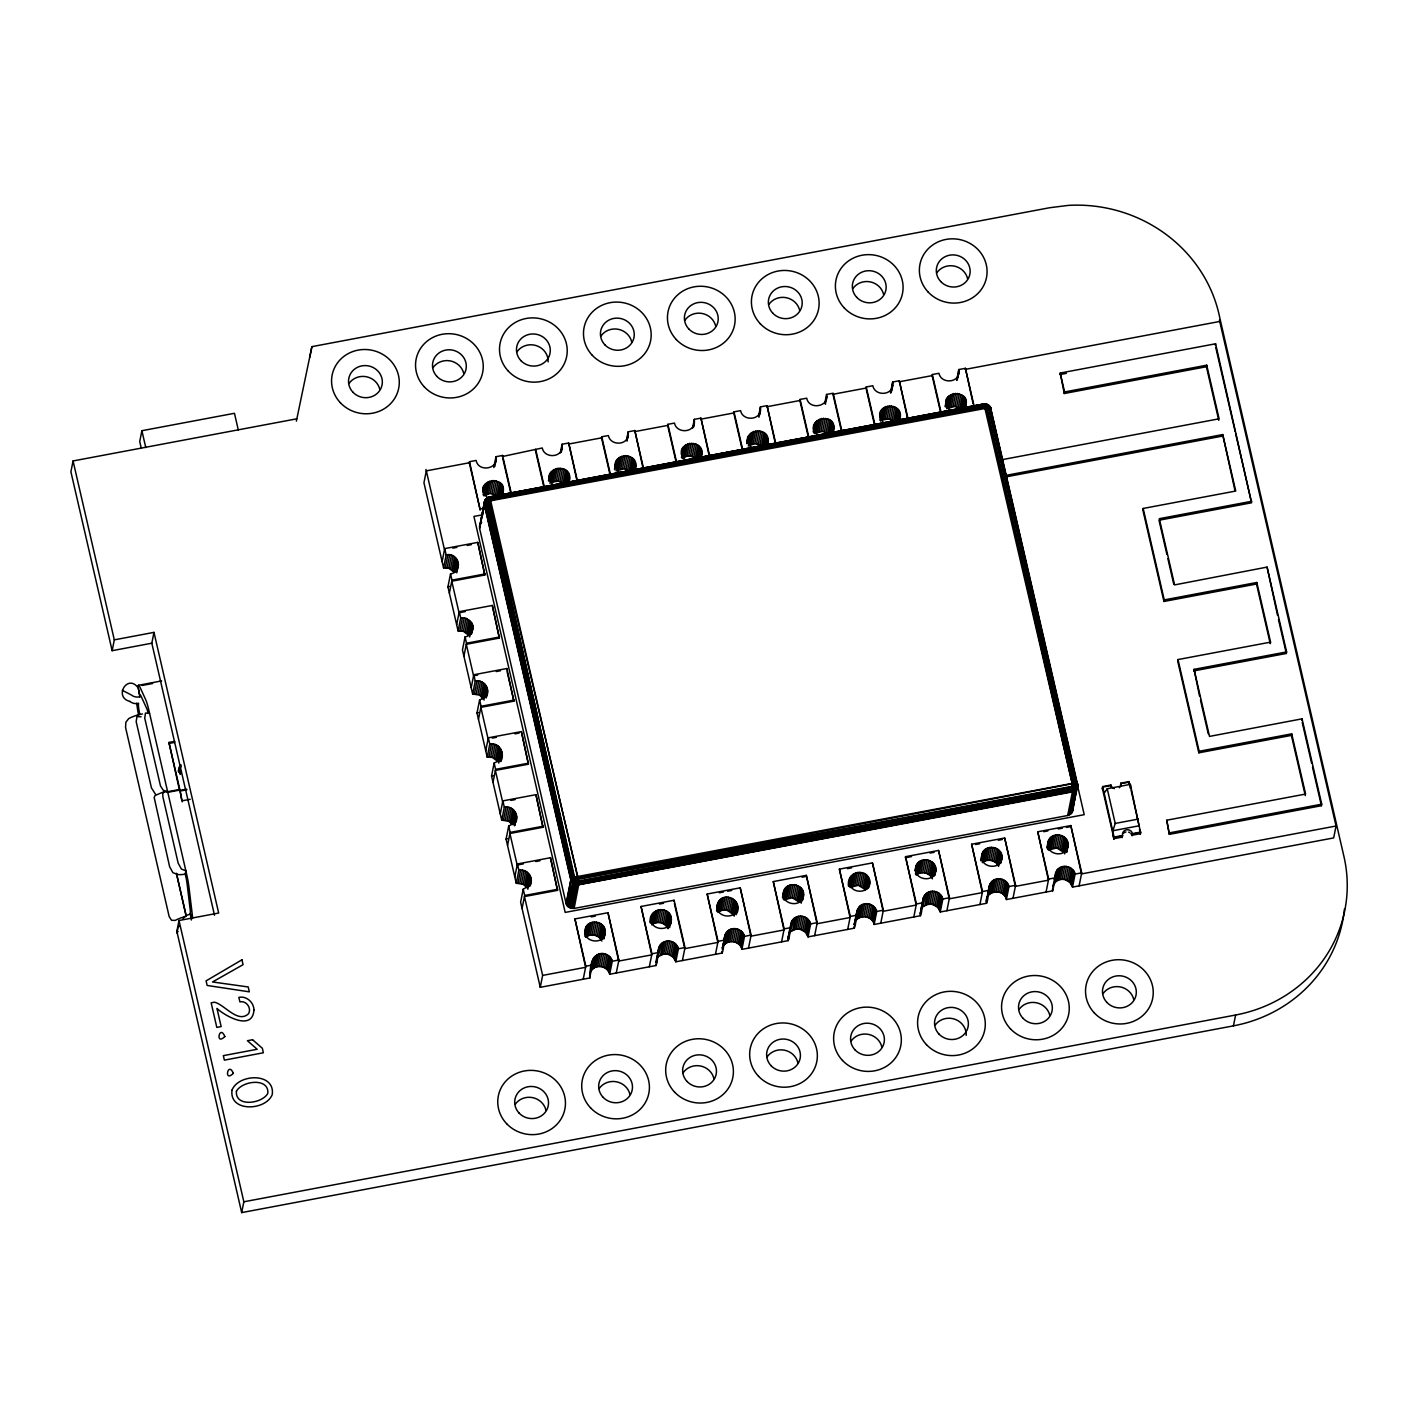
<?xml version="1.0" encoding="UTF-8"?>
<svg xmlns="http://www.w3.org/2000/svg" width="1418" height="1418" viewBox="0 0 1418 1418"><rect width="100%" height="100%" fill="white"/><g stroke="black" fill="none" stroke-linecap="round" stroke-linejoin="round"><path stroke-width="1.5" d="M990.26 413.702C993.22 409.058 988.842 403.244 983.808 403.917L489.44 496.991L485.381 499.685L484.513 504.436L570.94 879.39L573.616 880.897L486.161 503.142L489.83 497.204L578.526 881.11L573.244 883.538L568.529 907.148L574.113 908.442L1067.683 815.51L1071.583 813.223L1077.645 786.441L1077.538 783.994L1075.518 783.126L578.083 877.955L575.513 876.927L571.436 879.284L566.934 905.464L568.529 907.148M481.659 522.356L480.223 524.093L484.938 500.483C492.56 493.996 482.634 499.756 484.336 504.826L570.763 879.78L574.237 884.158L577.658 884.956L1072.398 791.9C1079.896 792.928 1077.255 773.998 1076.315 789.613L1071.583 813.223M1069.846 814.694L1074.578 791.084L1077.68 784.881L990.881 408.738C991.005 403.917 978.916 401.985 986.308 406.789L989.746 407.161L990.455 408.49L1084.221 814.676L565.179 912.412L473.913 516.436L482.599 514.805M990.101 406.789L1076.28 783.25L1075.925 788.107C1079.435 788.213 1073.993 788.213 1072.043 786.866L576.807 879.444L574.485 880.773L570.94 879.39L566.048 903.39L566.934 905.464M1067.683 815.51L1072.398 791.9L1076.315 789.613L1077.095 787.628L1075.73 783.658L1073.603 783.126L575.513 876.927L574.024 883.254L576.187 884.513L578.686 883.148L1072.416 789.968L1074.578 791.084M456.915 559.383L454.327 572.376L448.815 568.246L443.568 567.909L446.174 554.917C458.457 551.637 463.58 571.95 450.534 573.847L447.928 586.839L458.103 630.975L463.367 631.311L468.862 635.441L471.467 622.449L465.955 618.319L460.708 617.982L458.103 630.975M471.467 622.449C475.349 627.837 471.556 636.026 465.069 636.912L462.463 649.905L472.655 694.058L479.532 695.068L484.212 700.031M511.49 494.155L502.575 455.462L495.963 456.702C498.976 469.11 478.38 472.566 476.129 460.442L469.518 461.683L469.305 462.764L480.206 510.072L469.518 461.683M486.622 696.327C490.486 688.758 483.644 679.133 475.243 681.048L472.655 694.058M488.607 498.551C466.823 480.649 513.405 471.609 501.369 496.158M500.731 761.555C505.393 753.649 499.366 742.057 489.777 744.131L487.189 757.123L492.436 757.442L497.948 761.59L500.536 748.598M515.709 822.458C519.555 814.889 512.713 805.282 504.329 807.196L501.724 820.189L508.601 821.199L512.483 824.656L515.071 811.663M530.243 885.541C534.107 877.955 527.266 868.348 518.864 870.262L516.258 883.254L523.153 884.265L527.017 887.721L529.605 874.729M561.368 451.934L562.077 444.259L568.689 443.001L577.622 481.712M568.636 483.467C577.055 458.333 533.824 469.163 554.722 486.108M531.112 881.198L529.091 885.771L523.224 889.175L520.619 902.167L540.258 987.318L589.835 977.977C590.225 969.646 589.923 956.051 600.168 953.658C605.362 952.612 611.087 955.998 612.275 961.244L609.669 974.255L655.949 965.534C659.459 958.125 654.921 943.378 666.283 941.215C671.494 940.152 677.219 943.555 678.389 948.802L675.801 961.794L722.081 953.073C725.573 945.664 721.035 930.917 732.415 928.755C737.608 927.709 743.333 931.094 744.503 936.359L741.915 949.351L788.195 940.63C791.687 933.221 787.15 918.474 798.529 916.312C803.722 915.266 809.448 918.651 810.635 923.898L808.03 936.89L854.31 928.187C857.801 920.778 853.264 906.031 864.643 903.851C869.837 902.805 875.562 906.208 876.749 911.455L874.144 924.447L920.424 915.727C923.933 908.318 919.396 893.57 930.757 891.408C935.969 890.362 941.676 893.748 942.864 898.994L940.258 911.987L986.556 903.284C990.048 895.875 985.51 881.127 996.889 878.965C1002.083 877.902 1007.808 881.305 1008.978 886.551L1006.39 899.544L1052.67 890.823L1057.137 869.925C1062.082 863.597 1073.479 866.221 1075.092 874.108L1072.504 887.101L1333.664 837.914L1336.057 826.003L1219.409 320.043M627.093 441.122L628.209 431.799L634.821 430.558L643.737 469.252M605.149 933.062C607.17 920.778 586.538 917.694 585.014 930.102C582.993 942.385 603.625 945.487 605.149 933.062L603.891 939.035M634.75 471.024C643.329 447.911 602.384 454.38 619.365 472.708M651.146 917.659C649.001 930.988 672.043 932.601 671.352 918.935C670.43 904.861 648.186 908.087 650.277 921.984M693.597 427.031L694.324 419.356L700.935 418.115L709.851 456.809M700.864 458.563C709.461 435.468 668.498 441.92 685.479 460.265M766.996 446.121C775.416 420.986 732.184 431.816 753.082 448.744M759.729 414.588L760.438 406.895L767.049 405.654L775.965 444.366M737.466 906.492C738.158 920.158 715.133 918.545 717.26 905.198C720.982 888.82 745.265 900.217 736.084 914.663M788.195 940.63L789.773 928.613M842.097 431.905L833.164 393.211L826.552 394.452C829.565 406.86 808.969 410.316 806.718 398.192L800.106 399.433L799.894 400.514L808.313 437.063M803.51 895.715C805.53 883.432 784.898 880.33 783.374 892.755C781.353 905.038 801.985 908.123 803.51 895.715L802.641 900.04M819.196 436.301C798.281 420.224 840.679 408.278 832.915 432.508M848.549 886.303C845.695 866.965 875.828 868.738 868.755 887.597M891.957 389.684L892.666 382.009L899.296 380.751L908.211 419.462M899.225 421.217C907.804 398.121 866.859 404.573 883.839 422.918M920.424 915.727L920.282 912.377M958.072 377.223L958.798 369.549L965.41 368.308L974.326 407.001M935.738 870.812C937.759 858.528 917.127 855.444 915.603 867.851C913.6 880.135 934.214 883.237 935.738 870.812L934.87 875.154M949.954 410.458C932.229 391.191 976.275 386.529 964.187 409.004M1068.8 815.19L1073.515 791.581L1075.925 788.107L1072.185 783.392L984.943 408.49L985.439 404.006L983.294 403.97M986.556 903.284C983.543 890.859 1004.139 887.42 1006.39 899.544M1001.852 858.369C1003.873 846.085 983.259 842.983 981.735 855.409C979.714 867.674 1000.346 870.776 1001.852 858.369L1001.002 862.693M1067.984 845.908C1069.987 833.642 1049.373 830.54 1047.849 842.948C1045.828 855.231 1066.46 858.333 1067.984 845.908L1066.673 852.413M566.048 903.39L479.603 528.435L484.495 501.511M1072.93 810.192L1072.841 807.959M567.661 906.368L572.606 882.616L484.867 504.01L485.151 500.164L489.44 496.991L983.472 404.095L989.037 405.601L991.129 409.394L987.389 404.804L984.429 406.452L490.77 500.04L487.101 498.303L485.807 499.402L484.495 502.362L571.862 878.522M1072.398 791.9L1075.145 783.994L988.186 408.154L986.573 405.885L489.068 498.781L578.083 877.955L576.736 881.801L578.881 883.715L574.113 908.442M479.461 527.319L484.282 503.39L486.463 498.516M1072.416 789.968L1072.859 784.119L1075.004 784.881L1074.401 787.965L1076.297 788.94M578.686 883.148L577.622 878.77L1075.393 785.714L1077.308 783.675L1072.682 811.273M983.968 403.97L985.28 405.778L989.037 405.601L983.684 404.414L490.096 497.364L487.384 498.941L575.336 880.489L573.457 877.671L486.782 502.007L487.526 499.544L490.167 497.807L984.287 404.786L986.963 405.318L989.073 407.693L1075.518 783.126M488.235 498.764L488.98 497.239L490.593 498.551C487.615 494.74 485.24 502.61 484.336 504.826L479.603 528.435M484.761 502.876L486.179 501.618L984.943 408.49L987.513 407.126L987.548 404.679L990.81 408.171M491.656 496.867L983.064 404.343L987.194 405.016L988.576 406.736L988.186 408.154L986.467 408.065L1072.185 783.392L1072.203 787.983L1075.5 790.429L1070.785 814.038M1073.816 791.173L578.668 884.566L577.073 884.229L577.286 882.581M571.755 908.495L576.47 884.885L574.485 880.773M296.734 418.824L73.062 460.956L70.9 471.786L112.146 650.685L151.815 643.205L153.977 632.375L114.309 639.855L112.146 650.685M238.33 430.097L234.449 413.294L141.889 430.717L139.726 441.547L141.18 447.858M137.954 686.259L139.921 696.752L137.954 686.259A18.647 2.375 79.3 0 1 139.957 687.127L145.664 699.623A18.647 2.375 79.3 0 1 148.837 710.134L167.625 791.705L179.785 789.418L168.955 742.429L174.804 741.33M179.076 788.355L168.955 742.429M180.121 774.405L179.873 771.534A5.193 4.91 11.3 0 1 178.81 768.007L180.6 764.727M180.6 773.927L180.44 771.162A4.538 4.289 11.3 0 1 179.519 768.077L181.079 765.206M179.785 789.418L179.572 790.5L186.644 789.17M181.681 799.699L179.926 790.039L167.785 792.325L164.328 791.581L155.094 795.48L154.172 797.465L169.628 866.735L172.872 872.637L177.427 874.427A10.529 3.155 -13 0 0 185.226 874.091L185.882 870.847L181.415 869.074L178.172 863.172L162.91 796.951L162.715 793.903L164.328 791.581M182.178 801.844L179.926 790.039M153.977 632.375L218.673 913.032L179.005 920.512L176.842 931.325L241.68 1212.603L1233.447 1025.852A142.456 134.692 11.3 0 0 1344.441 909.027M191.395 920.016L190.296 913.298A8.473 1.081 79.3 0 0 190.189 909.558L187.052 883.503A8.473 1.081 79.3 0 0 185.935 877.139L185.226 874.108M309.727 357.478L311.889 346.648L1049.515 207.755L1068.25 205.397A142.509 134.745 11.3 0 1 1219.799 317.916L1343.927 856.437A142.456 134.692 11.3 0 1 1235.61 1015.022L1233.447 1025.852M241.68 1212.603L243.843 1201.79L179.005 920.512M442.115 561.599L444.72 548.606L477.777 542.385L484.832 574.999L451.775 581.22L459.042 612.771L465.228 611.601M445.323 567.732L447.928 554.739M447.095 567.838L449.683 554.846M448.815 568.246L451.42 555.253M450.463 568.919L453.051 555.927M451.952 569.859L454.54 556.866M453.246 571.029L455.852 558.036M449.382 593.132L451.988 580.139L450.534 573.847M455.568 571.72L457.73 560.89M456.543 571.17L458.262 562.503M456.756 572.837L458.493 564.187M482.776 491.319L483.644 486.994M483.024 491.957L484.318 485.452M456.649 624.682L459.255 611.672L492.312 605.451L499.366 638.065L466.309 644.304L473.577 675.837L477.706 675.057M483.113 494.882L485.275 484.052M486.463 482.847L483.875 495.839L490.291 493.464L496.92 495.591L499.508 482.599M485.275 494.847L487.881 481.854M482.138 516.719L484.282 505.996M486.853 494.102L489.44 481.11M459.857 630.797L462.463 617.805M477.777 542.385L484.832 574.999M488.536 493.641L491.142 480.649M493.801 467.532L495.963 456.702M461.63 630.904L464.235 617.911M494.811 466.54L496.194 458.369M488.2 503.727L489.44 496.991M490.291 493.464L492.897 480.454M463.367 631.311L465.955 618.319M492.064 493.57L494.652 480.578M464.998 631.985L467.586 618.992M493.783 493.96L496.389 480.968M466.487 632.924L469.074 619.932M502.575 455.462L502.362 456.543L542.243 447.982C544.175 458.209 560.979 458.156 562.237 447.592M495.431 494.652L498.019 481.659M467.78 634.094L470.386 621.102M463.916 656.215L466.522 643.223L465.069 636.912M469.677 636.966L472.283 623.973M498.657 494.581L500.82 483.751M471.077 634.236L472.797 625.586M471.733 633.74L473.027 627.252M499.721 495.946L501.883 485.116M500.979 495.29L502.699 486.622M501.937 494.74L503.23 488.235M502.167 496.406L503.461 489.901M471.201 687.748L473.789 674.755L506.846 668.516L513.901 701.148L480.844 707.369L488.111 738.902M474.41 693.863L476.997 680.87M492.312 605.451L499.366 638.065M476.164 693.987L478.77 680.977M477.901 694.377L480.489 681.384M479.532 695.068L482.138 682.058M487.189 757.123L477.015 712.97L479.603 699.978L484.265 697.78L487.491 692.002M481.021 695.99L483.627 682.997M482.333 697.16L484.921 684.167M478.469 719.28L481.056 706.288L479.603 699.978M483.396 698.525L486.002 685.514M484.655 697.869L486.817 687.039M485.612 697.319L487.349 688.652M486.232 697.957L487.579 690.318M485.736 750.813L488.324 737.821L521.381 731.599L528.435 764.213L495.378 770.435L502.646 801.968M488.944 756.928L491.532 743.936M506.634 669.615L506.846 668.516M490.717 757.052L493.304 744.06M492.436 757.442L495.042 744.45M548.465 481.039L549.759 474.534M549.138 479.497L550.432 473.009M494.067 758.134L496.672 745.141M549.652 480.259L551.389 471.609M501.724 820.189L491.55 776.036L494.138 763.044L498.817 760.846L502.025 755.067M549.989 483.378L552.595 470.386M495.556 759.073L498.161 746.063M553.995 469.393L551.389 482.386L558.178 481.11L564.329 484.3L566.934 471.308M496.867 760.225L499.455 747.233M552.967 481.659L555.572 468.667M493.003 782.346L495.591 769.354L494.138 763.044M554.651 481.181L557.256 468.188M560.358 452.909L562.077 444.259M498.764 763.097L501.352 750.104M561.014 452.413L562.308 445.926M500.146 760.385L501.883 751.717M556.405 481.003L559.011 468.011M500.784 761.023L502.114 753.383M558.178 481.11L560.784 468.117M559.915 481.517L562.503 468.525M576.913 480.649L568.689 443.001M561.546 482.191L564.134 469.198M563.035 483.13L565.622 470.138M565.853 483.485L568.015 472.655M500.27 813.879L502.858 800.886L535.933 794.665L542.988 827.279L509.913 833.5L517.18 865.033L523.384 863.863M567.094 482.829L568.831 474.179M568.051 482.28L569.345 475.792M568.707 481.783L569.575 477.458M503.479 820.012L506.084 807.019M521.381 731.599L527.957 762.104M505.251 820.118L507.839 807.126M506.97 820.526L509.576 807.533M508.601 821.199L511.207 808.207M516.258 883.254L506.084 839.101L508.69 826.109L514.539 822.706L516.56 818.133M510.108 822.139L512.696 809.146M511.402 823.291L514.007 810.298M507.538 845.412L510.143 832.419L508.69 826.109M513.724 824L515.886 813.17M514.255 825.613L516.418 814.783M514.628 825.63L515.496 821.306M514.911 825.116L516.648 816.449M610.467 476.572L601.533 437.861L601.746 436.779L608.375 435.539C610.289 445.766 627.093 445.713 628.351 435.149M514.805 876.944L517.41 863.952L550.468 857.73L557.522 890.344L524.465 896.566L542.633 975.407L540.258 987.318M518.013 883.077L520.619 870.085M535.933 794.665L542.988 827.279M519.786 883.184L522.391 870.191M521.505 883.591L524.111 870.599M523.153 884.265L525.741 871.272M524.642 885.204L527.23 872.212M525.936 886.374L528.542 873.382M522.072 908.477L524.678 895.485L523.224 889.175M527.833 889.228L530.421 876.235M529.233 886.516L530.952 877.848M529.889 886.02L531.183 879.532M614.579 468.596L615.873 462.091M614.543 469.73L616.546 460.549M615.784 467.816L617.504 459.148M618.709 457.943L616.103 470.936L624.292 468.667L630.461 471.857L633.048 458.865M617.521 469.943L620.109 456.951M619.081 469.198L621.687 456.206M620.783 468.738L623.371 455.745M626.472 440.466L628.209 431.799M627.128 439.97L628.422 433.465M622.537 468.56L625.125 455.568M624.292 468.667L626.898 455.674M626.029 469.074L628.617 456.082M643.028 468.188L634.821 430.558M627.66 469.748L630.266 456.756M550.468 857.73L557.522 890.344M629.149 470.687L631.754 457.695M631.967 471.042L634.13 460.212M632.783 472.549L634.945 461.719M634.165 469.837L635.477 463.331M634.839 469.34L635.707 465.015M566.402 904.454L570.94 879.39M569.522 907.768L574.237 884.158L575.495 883.928L577.658 884.956L572.943 908.566M570.603 908.229L575.318 884.619M676.085 461.967L667.665 425.418L667.878 424.337L674.489 423.078C676.404 433.305 693.225 433.252 694.466 422.706M616.281 972.996L618.886 960.004L607.985 912.713L574.928 918.935L585.616 967.306L542.633 975.407M584.783 933.434L586.077 926.929M584.872 936.359L587.034 925.546M681.367 454.593L682.678 448.106M588.24 924.323L585.634 937.316C590.632 932.955 599.353 934.958 601.87 941.091M681.455 457.535L683.618 446.705M682.661 456.312L684.823 445.5M587.052 936.323L589.64 923.331M682.235 458.493L683.636 457.5L686.223 444.508M588.612 935.579L591.217 922.586M683.636 457.5L685.213 456.756L687.801 443.763M590.313 935.118L592.901 922.125M685.213 456.756L686.897 456.295L689.485 443.285M692.587 428.006L694.324 419.356M693.242 427.527L694.554 421.022M583.223 979.218L585.829 966.225L574.928 918.935M592.068 934.941L594.656 921.948M686.897 456.295L688.652 456.1L691.24 443.107M593.823 935.047L596.429 922.055M688.652 456.1L690.424 456.224L693.012 443.214M595.56 935.455L598.148 922.462M697.869 445.234L695.263 458.227L692.144 456.614L694.749 443.621M597.191 936.128L599.796 923.136M709.142 455.745L700.935 418.115M589.604 976.311L591.767 965.481M593.362 958.462L590.757 971.472C594.851 963.637 607.967 965.64 609.669 974.255M589.835 977.977L592.671 960.004M693.774 457.305L696.38 444.295M591.714 970.072L594.302 957.079M598.68 937.068L601.285 924.075M592.901 968.849L595.507 955.856M599.991 938.237L602.579 925.245M594.319 967.856L596.907 954.863M696.575 459.397L699.163 446.404M601.055 939.585L603.66 926.592M595.879 967.129L598.485 954.119M602.313 938.929L604.476 928.099M698.081 458.581L700.244 447.751M607.985 912.713L618.673 961.085L651.731 954.863L641.042 906.474L674.099 900.253L685 947.561L682.413 960.553M597.581 966.651L600.168 953.658M603.27 938.379L605.007 929.712M699.322 457.925L701.059 449.276M603.926 937.883L605.238 931.396M699.854 459.556L701.591 450.889M700.527 459.06L701.821 452.555M599.335 966.473L601.923 953.481M601.108 966.58L603.696 953.587M602.827 966.987L605.433 953.995M604.458 967.661L607.064 954.668M605.947 968.6L608.552 955.608M607.259 969.77L609.846 956.778M608.34 971.117L610.928 958.125M609.137 972.624L611.743 959.631M742.199 449.524L733.78 412.957L733.992 411.876L740.604 410.635C742.518 420.862 759.339 420.809 760.58 410.245M650.224 922.515L651.518 916.028M650.472 923.153L652.209 914.486M746.861 443.143L747.729 438.818M651.429 921.753L653.149 913.086M746.807 443.692L748.119 437.187M747.499 442.15L748.793 435.645M654.354 911.88L651.766 924.873C656.747 920.495 665.467 922.498 668.002 928.648L670.59 915.656M748.013 442.912L749.75 434.262M750.937 433.039L748.349 446.032L754.766 443.657L761.395 445.784L763.983 432.791M653.166 923.88L655.754 910.888M749.75 445.039L752.355 432.047M654.744 923.136L657.332 910.143M751.327 444.295L753.915 431.302M656.428 922.675L659.015 909.682M753.011 443.834L755.617 430.842M758.701 415.563L760.438 406.895M758.931 417.229L760.668 408.579M649.338 966.775L651.943 953.782L641.042 906.474M658.182 922.48L660.77 909.487M754.766 443.657L757.372 430.664M659.955 922.604L662.543 909.612M756.538 443.763L759.126 430.771M661.674 922.994L664.28 910.001M758.258 444.171L760.863 431.178M663.305 923.685L665.911 910.693M658.785 947.561L655.949 965.534M775.256 443.285L767.049 405.654M655.807 962.184L659.476 946.019M759.888 444.844L762.494 431.852M656.871 959.011L660.433 944.618M664.794 924.625L667.399 911.614M657.828 957.611L661.621 943.413M659.033 956.406L660.433 955.413L663.039 942.421M666.106 925.777L668.693 912.784M762.689 446.954L765.295 433.961M667.187 927.142L669.775 914.149M660.433 955.413L662.011 954.668L664.599 941.676M764.196 446.138L766.358 435.308M673.887 901.334L674.099 900.253M662.011 954.668L663.695 954.208L666.283 941.215M669.385 925.936L671.122 917.269M765.454 445.482L767.173 436.815M669.615 927.602L671.352 918.935M670.395 924.944L671.263 920.619M766.411 444.933L767.705 438.428M766.642 446.599L767.936 440.112M663.695 954.208L665.45 954.03L668.055 941.02M665.45 954.03L667.222 954.137L669.81 941.144M675.801 961.794L673.373 957.31L668.941 954.544L671.547 941.534M670.572 955.218L673.178 942.226M672.079 956.157L674.667 943.165M673.373 957.31L675.978 944.317M674.454 958.674L677.042 945.682M675.269 960.181L677.857 947.189M748.527 948.093L751.115 935.1L740.214 887.81L707.157 894.031L717.845 942.421L684.788 948.642L674.383 903.496M716.781 907.91L717.65 903.567M716.586 910.693L718.323 902.025M717.118 911.473L719.28 900.643M813.365 429.069L814.233 424.744M813.17 431.87L814.907 423.202M813.702 432.632L815.864 421.802M718.306 910.25L720.468 899.42M817.052 420.597L814.464 433.589L822.653 431.32L828.803 434.493M717.88 912.412L719.28 911.42L721.886 898.427M815.864 432.596L818.47 419.604M719.28 911.42L720.858 910.693L723.446 897.7M817.442 431.852L820.029 418.859M720.858 910.693L722.542 910.214L725.147 897.222M819.125 431.391L821.731 418.399M824.833 403.12L826.552 394.452M715.47 954.332L718.057 941.339L707.157 894.031M722.542 910.214L724.297 910.037L726.902 897.045M825.4 404.29L826.783 396.118M820.88 431.196L823.486 418.204M724.297 910.037L726.069 910.143L728.657 897.151M822.653 431.32L825.258 418.328M735.889 901.688L733.301 914.681L727.788 910.551L730.394 897.559M824.39 431.71L826.978 418.718M729.437 911.225L732.025 898.232M723.233 943.236L722.311 948.093C725.165 938.84 740.107 939.957 741.915 949.351M724.049 939.443L724.917 935.1M722.276 949.245L725.591 933.576M826.02 432.401L828.608 419.409M723.942 945.168L726.548 932.175M730.926 912.164L733.514 899.172M725.147 943.963L727.735 930.952M827.509 433.341L830.097 420.331M732.22 913.334L734.825 900.341M726.548 942.97L729.153 929.96M829.246 432.33L831.409 421.5M728.125 942.226L730.713 929.233M830.31 433.695L832.472 422.865M734.116 916.205L736.704 903.195M740.214 887.81L750.902 936.181L783.959 929.96L773.271 881.588L806.328 875.349L817.247 922.657L814.641 935.65M729.809 941.747L732.415 928.755M735.517 913.476L737.236 904.808M831.568 433.039L833.288 424.372M832.526 432.49L833.819 425.985M731.564 941.57L734.169 928.577M832.756 434.156L834.05 427.651M733.336 941.676L735.942 928.684M735.056 942.084L737.661 929.091M736.704 942.757L739.292 929.765M738.193 943.697L740.781 930.704M739.487 944.867L742.093 931.874M740.568 946.214L743.156 933.221M741.384 947.738L743.971 934.746M874.445 424.62L866.008 388.071L866.221 386.972L872.832 385.731C874.764 395.959 891.567 395.906 892.826 385.341M782.47 897.612L783.764 891.124M783.144 896.087L784.438 889.582M783.232 899.012L785.395 888.182M879.727 417.247L881.021 410.741M786.6 886.977L783.994 899.969L792.183 897.7L799.415 902.238L802.021 889.246M879.816 420.189L881.978 409.359M880.578 421.128L883.184 408.136M785.395 898.977L788 885.984M884.584 407.143L881.996 420.136L888.767 418.859L894.935 422.05L897.523 409.058M786.972 898.232L789.578 885.24M883.556 419.409L886.161 406.417M788.656 897.771L791.262 884.779M885.257 418.93L887.845 405.938M890.504 392.821L892.666 382.009M890.894 392.857L891.762 388.514M790.411 897.594L793.016 884.602M891.567 391.315L892.897 383.675M781.584 941.871L784.172 928.879L773.271 881.588M887.012 418.753L889.6 405.761M792.183 897.7L794.789 884.708M888.767 418.859L891.373 405.867M793.92 898.108L796.508 885.116M890.504 419.267L893.092 406.275M795.551 898.782L798.139 885.789M907.502 418.381L899.296 380.751M787.965 938.964L791.705 921.115M892.135 419.941L894.723 406.948M789.117 934.107L792.662 919.715M797.04 899.721L799.628 886.729M790.074 932.707L793.867 918.51M893.624 420.88L896.229 407.888M798.334 900.873L800.94 887.881M791.262 931.502L792.662 930.509L795.268 917.517M792.662 930.509L794.24 929.765L796.845 916.772M896.442 421.235L898.604 410.405M800.656 901.582L802.836 890.752M880.755 923.207L883.361 910.214L872.46 862.906L839.385 869.128L850.073 917.517L817.016 923.738L806.328 875.349M794.24 929.765L795.923 929.304L798.529 916.312M801.188 903.195L803.35 892.365M897.683 420.579L899.42 411.929M802.287 900.536L803.581 894.031M898.64 420.029L899.951 413.542M899.313 419.533L900.164 415.208M795.923 929.304L797.678 929.127L800.284 916.134M797.678 929.127L799.451 929.233L802.056 916.241M808.03 936.89L805.619 932.424L801.188 929.641L803.776 916.648M802.818 930.314L805.406 917.322M804.307 931.254L806.913 918.261M805.619 932.424L808.207 919.413M806.682 933.771L809.288 920.778M807.498 935.277L810.103 922.285M941.056 414.322L932.122 375.61L932.353 374.529L938.964 373.288C940.878 383.516 957.682 383.463 958.94 372.899M848.584 885.169L849.878 878.664M848.833 885.789L850.552 877.139M945.168 406.328L946.462 399.841M849.347 886.569L851.509 875.739M945.416 406.966L947.153 398.298M852.714 874.516L850.109 887.526L858.298 885.257L865.529 889.795L868.135 876.785M946.373 405.566L948.093 396.898M949.298 395.693L946.692 408.685L954.899 406.417L961.05 409.607L963.637 396.597M851.527 886.534L854.115 873.541M948.11 407.693L950.698 394.7M853.087 885.789L855.692 872.797M949.67 406.948L952.276 393.956M854.788 885.311L857.376 872.318M951.372 406.487L953.96 393.495M956.636 380.378L958.798 369.549M957.292 379.882L959.029 371.215M847.698 929.428L850.304 916.436L839.385 869.128M856.543 885.133L859.131 872.141M953.126 406.31L955.714 393.318M858.298 885.257L860.903 872.247M954.899 406.417L957.487 393.424M860.035 885.647L862.623 872.655M956.618 406.824L959.206 393.814M857.146 910.214L854.168 924.837C855.409 914.273 872.23 914.22 874.144 924.447M861.665 886.339L864.253 873.328M973.12 403.793L965.41 368.308M854.522 924.341L856.685 913.511M855.231 921.665L857.837 908.672M958.249 407.498L960.855 394.505M856.188 920.264L858.776 907.272M863.154 887.26L865.76 874.268M857.376 919.059L859.982 906.067M959.738 408.437L962.343 395.445M864.466 888.43L867.054 875.438M858.794 918.066L861.382 905.074M860.354 917.322L862.959 904.329M866.788 889.139L868.95 878.309M962.556 408.792L964.719 397.962M872.46 862.906L883.148 911.295L916.205 905.056L905.517 856.685L938.574 850.446L949.475 897.754L946.87 910.746M862.055 916.861L864.643 903.851M867.745 888.572L869.482 879.922M963.797 408.136L965.534 399.468M868.844 885.913L869.695 881.588M964.329 409.749L966.066 401.081M965.428 407.09L966.296 402.765M863.81 916.666L866.398 903.674M865.565 916.79L868.17 903.798M867.302 917.18L869.89 904.188M868.933 917.871L871.538 904.879M870.422 918.793L873.027 905.801M871.733 919.963L874.321 906.971M872.797 921.328L875.402 908.335M873.612 922.834L876.218 909.842M915.124 870.546L915.993 866.221M915.372 871.184L916.684 864.679M915.461 874.108L917.623 863.278M918.829 862.073L916.241 875.066C921.221 870.705 929.942 872.708 932.459 878.841M917.641 874.073L920.229 861.081M919.201 873.328L921.806 860.336M920.902 872.868L923.49 859.875M913.812 916.967L916.418 903.975L905.517 856.685M922.657 872.69L925.245 859.698M924.43 872.797L927.017 859.804M926.149 873.204L928.755 860.212M927.78 873.878L930.385 860.886M920.211 914.061L923.26 897.754M920.672 910.746L923.951 896.211M921.345 909.204L924.908 894.829M929.269 874.817L931.874 861.825M922.303 907.821L926.096 893.606M930.58 875.987L933.168 862.995M923.508 906.598L924.908 905.606L927.496 892.613M931.661 877.334L934.249 864.342M924.908 905.606L926.486 904.861L929.074 891.869M932.902 876.678L935.065 865.849M938.574 850.446L949.262 898.835L982.32 892.613L971.631 844.224L1004.688 838.003L1015.589 885.311L1013.001 898.303M926.486 904.861L928.17 904.4L930.757 891.408M933.859 876.129L935.596 867.461M934.515 875.633L935.827 869.145M928.17 904.4L929.924 904.223L932.512 891.231M929.924 904.223L931.697 904.329L934.285 891.337M940.258 911.987L937.847 907.52L933.416 904.737L936.022 891.745M935.047 905.411L937.653 892.418M936.536 906.35L939.141 893.358M937.847 907.52L940.435 894.528M938.929 908.867L941.517 895.875M939.744 910.374L942.332 897.381M1064.262 393.513L1064.581 391.953L1206.736 365.188L1206.417 366.73L1064.262 393.513L1060.221 373.04L1215.598 343.776L1251.58 502.787L1159.02 520.229L1166.89 554.403M980.813 860.265L982.107 853.778M981.061 860.903L982.798 852.236M982.018 859.503L983.755 850.835M984.943 849.63L982.355 862.623C987.336 858.245 996.056 860.247 998.591 866.398L1001.179 853.406M983.755 861.63L986.361 848.638M985.333 860.886L987.921 847.893M987.017 860.425L989.622 847.415M979.944 904.524L982.532 891.532L971.631 844.224M988.771 860.23L991.377 847.237M990.544 860.354L993.132 847.361M992.263 860.744L994.869 847.751M993.894 861.435L996.5 848.443M986.325 901.6L989.392 885.311M987.46 896.761L990.065 883.769M988.417 895.361L991.022 882.368M995.401 862.374L997.988 849.364M989.622 894.155L992.21 881.163M991.022 893.163L993.628 880.17M996.694 863.527L999.3 850.534M997.776 864.891L1000.364 851.899M992.6 892.418L995.188 879.426M1004.688 838.003L1015.377 886.392L1048.434 880.17L1037.746 831.781L1070.803 825.56L1081.704 872.85L1079.116 885.842M994.284 891.957L996.889 878.965M999.974 863.686L1001.711 855.019M1000.647 863.19L1001.941 856.685M996.039 891.762L998.644 878.77M997.811 891.887L1000.399 878.894M999.53 892.276L1002.136 879.284M1001.179 892.968L1003.767 879.975M1002.668 893.907L1005.256 880.915M1003.962 895.059L1006.567 882.067M1005.043 896.424L1007.631 883.432M1005.858 897.931L1008.446 884.938M1046.98 847.29L1048.239 841.317M1047.175 848.443L1048.912 839.775M1047.707 849.222L1049.869 838.392M1051.057 837.169L1048.469 850.162L1056.658 847.893L1063.89 852.431L1066.478 839.438M1049.869 849.169L1052.475 836.177M1051.447 848.443L1054.035 835.432M1053.131 847.964L1055.736 834.972M1046.059 892.082L1048.646 879.071L1037.746 831.781M1054.886 847.787L1057.491 834.794M1056.658 847.893L1059.264 834.901M1058.395 848.301L1060.983 835.308M1060.026 848.974L1062.614 835.982M1054.212 879.355L1057.137 869.925M1052.865 886.994L1056.18 871.326M1061.515 849.914L1064.103 836.921M1052.9 885.842L1055.736 881.695L1058.342 868.702M1062.809 851.084L1065.414 838.091M1055.736 881.695L1057.137 880.702L1059.742 867.71M1057.137 880.702L1058.714 879.975L1061.32 866.983M1072.221 812.301L1077.538 783.994M1064.705 853.937L1067.293 840.945M1336.057 826.003L1081.491 873.931L1070.803 825.56M1058.714 879.975L1060.398 879.497L1063.004 866.504M1066.106 851.225L1067.825 842.558M1066.726 851.881L1068.055 844.242M1060.398 879.497L1062.153 879.32L1064.758 866.327M1062.153 879.32L1063.925 879.426L1066.531 866.433M1072.504 887.101L1070.076 882.616L1065.662 879.834L1068.25 866.841M1067.293 880.507L1069.881 867.515M1006.231 475.331L1222.724 434.564L1235.734 491.036L1143.174 508.459L1142.855 510.001L1163.948 601.462L1256.508 584.021L1256.809 582.479L1164.249 599.903L1163.948 601.462M1068.782 881.447L1071.37 868.454M1070.076 882.616L1072.682 869.624M1071.157 883.963L1073.763 870.971M1071.973 885.488L1074.56 872.478M1102.247 788.745L1102.672 786.582L1110.932 785.023A5.087 4.803 11.3 0 0 1114.371 788.656M1104.019 793.424L1107.228 788.745L1130.359 784.384L1139.186 826.286M1110.613 786.653L1110.932 785.023M1120.539 784.792L1120.858 783.161L1129.118 781.602L1130.465 788.443M1112.74 831.267L1115.222 823.433L1107.228 788.745M1122.241 837.099L1113.981 838.658L1114.3 837.045L1122.577 835.486A5.087 4.803 11.3 0 1 1126.441 829.814A5.087 4.803 11.3 0 1 1132.486 833.607L1140.746 832.065L1140.32 834.227M1215.279 345.318L1215.598 343.776M1128.799 783.232L1129.118 781.602M1122.134 837.648L1122.577 835.486M1132.486 833.607L1132.06 835.787A5.087 4.803 11.3 0 0 1130.837 833.536M1234.936 490.486L1222.724 434.564M1256.809 582.479L1270.563 642.141L1178.004 659.565L1177.702 661.125L1198.83 752.816L1291.408 735.393L1291.709 733.85L1199.149 751.274L1198.83 752.816M1199.539 696.043L1194.062 669.349L1286.622 651.926L1267.072 567.094L1174.583 584.907L1159.321 518.687L1251.881 501.245M1291.709 733.85L1305.588 794.062L1166.748 820.207L1169.336 834.369L1321.416 805.725L1321.718 804.183L1302.043 718.837L1209.519 736.403L1194.062 669.349M1169.336 834.369L1166.748 820.207M1267.072 567.094L1277.512 615.288M1270.563 642.141L1270.262 643.683L1256.508 584.021M1193.743 670.909L1286.321 653.468L1286.622 651.926M1301.742 720.379L1302.043 718.837M572.801 879.851L573.457 877.671L577.055 876.661M487.225 503.833L489.494 497.275M296.362 421.164L311.889 346.648M479.514 526.202L479.763 525.121M569.504 479.142L568.441 482.297M635.619 466.682L634.555 469.854M701.733 454.239L699.712 458.794M589.693 974.627L590.083 972.996M767.847 441.778L765.826 446.351M900.093 416.892L899.03 420.047M788.053 937.28L788.426 935.65M869.624 883.272C868.259 894.723 849.542 893.358 849.417 881.978M1055.506 872.85L1055.258 877.831L1048.646 879.071M484.229 502.61L485.151 500.164M486.144 499.331C485.169 501.972 489.866 495.166 486.817 498.303M575.761 882.918L575.034 878.061L572.057 879.639L574.024 883.254L571.419 880.33L571.614 881.34M1075.198 788.124L1073.515 789.206M574.184 878.096L488.98 501.866L485.488 500.572L486.197 499.898M576.187 884.513L574.627 884.017L576.506 877.334M988.328 405.052L985.935 404.91L987.513 407.126L989.746 407.161M1072.912 787.15L577.427 881.163L577.941 879.603L574.414 882.297L572.978 881.854L572.588 878.096M1071.848 785.714L1076.014 787.096L1077.556 784.349M177.906 928.471L176.825 932.849L178.101 931.502M1074.454 783.463L1075.269 787.132L1076.102 785.572L1075.145 783.994M486.445 500.465L488.377 499.366M178.526 927.106L179.288 925.582M983.064 404.343L986.875 404.378L984.748 404.13M485.222 503.337L488.359 500.625L490.752 500.926L488.98 497.239M484.938 500.483L485.576 499.561M486.161 503.142L485.736 501.121L488.359 500.625L489.742 501.316L488.98 501.866M991.093 409.04L988.186 408.154L988.984 406.062L987.513 407.126M137.741 687.305C127.265 673.78 113.405 697.355 129.96 701.431M488.82 497.86L490.167 497.807M573.616 880.897L576.506 878.416L577.622 878.77L576.807 879.444M180.653 767.368L179.093 770.24A4.538 4.289 11.3 0 0 179.235 771.853M1076.28 783.25L1075.713 784.703M487.313 498.09L486.055 498.906M486.782 502.007L488.182 501.706M1072.043 786.866L1073.834 785.519L1074.401 787.965L1071.724 784.154M485.771 499.934L486.693 499.916M1075.642 789.099L1073.018 790.588L577.924 883.769M987.974 405.158L987.548 404.679M180.972 766.34L178.384 770.169A5.193 4.91 11.3 0 0 178.562 772.03M983.684 404.414L986.219 404.112L989.658 406.328M988.186 408.154L990.881 408.738L990.579 407.657M489.83 499.012L490.77 500.04L986.308 406.789M447.928 586.839L449.63 586.361M477.015 712.97L478.699 712.51M491.55 776.036L493.234 775.575M506.084 839.101L507.768 838.641M986.219 404.112L983.808 403.917L984.943 408.49M469.305 462.764L426.322 470.865L423.947 482.776L443.568 567.909M568.476 444.082L601.533 437.861M634.59 431.639L667.665 425.418M700.722 419.196L733.78 412.957M766.837 406.736L799.894 400.514M866.008 388.071L832.951 394.293L841.37 430.842M899.065 381.832L932.122 375.61M965.197 369.389L1219.746 321.461M1059.902 374.582L1066.371 373.359M480.418 508.991L484.548 508.211M452.767 548.146L456.897 547.366M467.231 545.416L471.361 544.636M1002.597 459.574L1219.09 418.806L1206.736 365.188M451.988 580.139L485.045 573.918M1006.319 476.803L1222.405 436.106M138.539 685.266L161.617 680.906M142.137 685.461L152.63 683.494M466.522 643.223L499.579 636.983M139.62 714.424L142.474 713.998M496.3 671.547L500.43 670.767M168.742 743.511L174.591 742.412M481.056 706.288L514.114 700.067M179.714 791.12L186.786 789.791M492.241 738.122L496.371 737.342M514.964 733.85L519.112 733.071M182.39 800.762L190.207 799.291M495.591 769.354L528.648 763.132M510.923 800.408L515.053 799.628M510.143 832.419L543.2 826.198M186.148 916.241L176.417 873.258L186.307 916.205A21.199 6.346 -13 0 0 175.265 920.388L171.56 920.317L169.167 916.577L125.546 727.381L125.883 722.187L128.754 718.571A21.199 6.346 -13 0 1 139.797 714.388A8.614 1.099 79.3 0 1 138.627 703.257A9.235 8.738 11.3 0 1 129.924 701.467M535.791 861.541L539.921 860.761M524.678 895.485L557.735 889.263M1102.566 787.132L1110.826 785.572M1122.808 783.321L1129.012 782.151M591.235 916.897L595.365 916.117M659.423 904.064L663.553 903.284M719.334 892.773L723.464 891.993M727.611 891.231L731.741 890.451M801.985 877.21L806.115 876.43M847.45 868.649L851.58 867.869M905.304 857.766L911.49 856.596M930.084 853.087L934.214 852.307M975.549 844.525L979.678 843.763M998.272 840.254L1002.402 839.474M1043.737 831.692L1047.867 830.913M1058.2 828.963L1062.33 828.201M1066.46 827.421L1070.59 826.641M1115.222 823.433L1138.37 819.072M1112.846 830.735L1139.292 825.755M1122.453 836.017L1114.194 837.577L1102.672 786.582M1132.379 834.156L1140.639 832.596L1131.068 790.021M1132.167 835.237L1140.427 833.678L1139.452 829.477M1169.655 832.827L1321.718 804.183M585.829 966.225L592.44 964.984M612.275 961.244L618.886 960.004M651.943 953.782L658.555 952.541M678.389 948.802L685 947.561M718.057 941.339L724.669 940.081M744.503 936.359L751.115 935.1M784.172 928.879L790.783 927.638M810.635 923.898L817.247 922.657M850.304 916.436L856.915 915.177M876.749 911.455L883.361 910.214M916.418 903.975L923.029 902.734M942.864 898.994L949.475 897.754M982.532 891.532L989.144 890.291M1008.978 886.551L1015.589 885.311M1075.092 874.108L1081.704 872.85M243.843 1201.79L1235.61 1015.022M986.556 404.555L988.647 405.637M122.338 690.318L131.254 694.944A9.235 8.738 11.3 0 0 139.903 696.717M985.439 404.183L986.627 404.768M149.528 713.183L145.469 713.094L144.725 718.111L160.5 785.997L163.247 790.234L167.625 791.705M141.091 716.764L136.926 716.639L136.181 721.673L151.442 787.894L155.643 794.505M690.424 456.224L692.144 456.614M1063.925 879.426L1065.662 879.834M931.697 904.329L933.416 904.737M726.069 910.143L727.788 910.551M799.451 929.233L801.188 929.641M667.222 954.137L668.941 954.544M986.946 404.325L986.113 404.307M572.783 880.862L577.073 884.229M573.244 883.538L574.627 884.017M487.668 497.878L488.661 498.445M987.797 406.541L985.386 404.804M575.318 879.55L577.427 881.163M984.429 406.452L985.51 407.126M1075.004 784.881L1073.727 783.959L986.467 408.065M990.012 407.764L988.647 406.151M1077.095 787.628L1076.102 785.572M989.853 408.295L989.268 406.027M1072.983 786.246L1072.77 788.762L577.977 881.907L576.328 880.95M1076.741 783.977L1077.131 784.881M983.915 404.928L984.836 404.768M1215.775 347.463L1235.184 431.657M1235.627 433.624L1251.101 500.696M1278.487 619.542L1286.321 653.468M1302.238 722.524L1311.579 763.061M1312.554 767.315L1321.416 805.725M1206.417 366.73L1218.771 420.348M1291.408 735.393L1305.287 795.604M1167.883 558.674L1173.785 584.305M1200.514 700.244L1208.242 733.762M1143.174 508.459L1164.249 599.903M1178.004 659.565L1199.149 751.274M1060.221 373.04L1064.581 391.953M1102.353 788.213L1113.981 838.658M1112.9 835.007L1113.874 839.208M932.353 374.529L941.268 413.241M866.221 386.972L875.154 425.684M800.106 399.433L809.022 438.127M733.992 411.876L742.908 450.587M667.878 424.337L676.794 463.03M601.746 436.779L610.679 475.491M535.632 449.24L544.565 487.934M535.419 450.321L543.838 486.87M502.858 458.688L511.278 495.236M507.112 671.707L513.901 701.148M444.72 548.606L446.174 554.917M459.255 611.672L460.708 617.982M473.789 674.755L475.243 681.048M488.324 737.821L489.777 744.131M502.858 800.886L504.329 807.196M517.41 863.952L518.864 870.262M426.003 469.447L444.49 549.688M141.889 430.717L145.77 447.539M151.815 643.205L214.508 915.23M167.785 792.325L186.573 873.896A18.647 2.375 79.3 0 1 189.055 887.898L192.139 913.476A18.647 2.375 79.3 0 1 192.582 918.332M190.296 913.298L191.59 918.97M73.062 460.956L114.309 639.855M1077.308 783.675L1077.609 785.395M721.851 951.407L722.081 953.073M1052.44 889.157L1052.67 890.823M854.079 926.503L854.31 928.187M1130.359 784.384L1130.571 787.912M485.116 500.696L485.169 501.937M487.473 501.387L487.491 502.291M1123.676 833.093A5.087 4.803 11.3 0 1 1125.998 831.976M1128.639 832.153A5.087 4.803 11.3 0 1 1129.827 832.703M1120.858 783.161A5.087 4.803 11.3 0 1 1119.316 787.717M515.177 1104.392A16.963 16.041 11.3 0 1 532.406 1097.585A16.963 16.041 11.3 0 1 545.965 1110.241M599.158 1088.581A16.963 16.041 11.3 0 1 616.369 1081.774A16.963 16.041 11.3 0 1 629.946 1094.43M683.121 1072.77A16.963 16.041 11.3 0 1 700.35 1065.964A16.963 16.041 11.3 0 1 713.91 1078.602M767.085 1056.959A16.963 16.041 11.3 0 1 784.314 1050.153A16.963 16.041 11.3 0 1 797.873 1062.791M851.066 1041.149A16.963 16.041 11.3 0 1 868.295 1034.342A16.963 16.041 11.3 0 1 881.854 1046.98M935.029 1025.338A16.963 16.041 11.3 0 1 954.403 1019.081A16.963 16.041 11.3 0 1 966.19 1035.353M1019.01 1009.527A16.963 16.041 11.3 0 1 1036.221 1002.721A16.963 16.041 11.3 0 1 1049.799 1015.359M1102.974 993.717A16.963 16.041 11.3 0 1 1120.202 986.91A16.963 16.041 11.3 0 1 1133.762 999.548M349.005 383.516A16.963 16.041 11.3 0 1 366.234 376.709A16.963 16.041 11.3 0 1 379.794 389.365M432.986 367.705A16.963 16.041 11.3 0 1 450.197 360.899A16.963 16.041 11.3 0 1 463.775 373.537M516.95 351.894A16.963 16.041 11.3 0 1 536.323 345.637A16.963 16.041 11.3 0 1 548.11 361.927M600.913 336.084A16.963 16.041 11.3 0 1 618.142 329.277A16.963 16.041 11.3 0 1 631.701 341.915M684.894 320.273A16.963 16.041 11.3 0 1 702.123 313.467A16.963 16.041 11.3 0 1 715.682 326.105M768.857 304.462A16.963 16.041 11.3 0 1 786.086 297.656A16.963 16.041 11.3 0 1 799.646 310.294M852.821 288.652A16.963 16.041 11.3 0 1 870.049 281.845A16.963 16.041 11.3 0 1 883.609 294.483M936.802 272.841A16.963 16.041 11.3 0 1 954.03 266.035A16.963 16.041 11.3 0 1 967.59 278.672M138.627 715.186A20.419 2.606 79.3 0 1 136.713 703.186M182.904 919.13A9.235 8.738 11.3 0 1 190.083 914.38M140.134 695.706A8.473 1.081 79.3 0 1 140.931 695.884L146.745 708.61A8.473 1.081 79.3 0 1 148.181 713.378M180.015 773.324A4.538 4.289 11.3 0 1 179.554 772.615M253.964 1009.864C252.652 1031.471 225.285 1016.192 216.972 1008.446L221.137 1026.579L216.812 1027.394L211.158 1002.845L214.508 1002.207C224.558 1004.511 237.994 1023.902 248.558 1013.693C251.801 1008.056 246.307 1000.434 239.908 1001.87L238.844 997.386C246.431 995.666 253.804 1002.313 253.964 1009.864M232.02 1090.07C228.936 1112.403 265.804 1110.932 272.256 1094.554C275.305 1072.274 238.437 1073.639 232.02 1090.07M236.416 1091.275C234.963 1107.423 262.188 1103.824 267.825 1093.367C269.243 1077.29 241.999 1080.746 236.416 1091.275M224.842 1036.523C215.04 1046.324 219.453 1023.707 224.842 1036.523M233.332 1073.337C223.53 1083.157 227.943 1060.54 233.332 1073.337M489.954 499.668L487.845 500.111L489.954 499.668M241.946 959.809L206.089 980.866L207.152 985.457L249.338 991.838L248.203 986.963L212.523 981.965L243.063 964.683L241.946 959.809M252.581 1039.748L247.441 1040.706L257.172 1049.267L223.335 1055.648L224.363 1060.132L263.376 1052.776L262.33 1048.239L252.581 1039.748M519.112 1113.095A16.963 16.041 11.3 0 0 547.738 1107.706A16.963 16.041 11.3 0 0 527.975 1086.755A16.963 16.041 11.3 0 0 519.112 1113.095M506.616 1123.676A33.926 32.065 11.3 0 0 563.868 1112.9A33.926 32.065 11.3 0 0 524.341 1070.98A33.926 32.065 11.3 0 0 506.616 1123.676M603.075 1097.284A16.963 16.041 11.3 0 0 631.701 1091.895A16.963 16.041 11.3 0 0 611.938 1070.945A16.963 16.041 11.3 0 0 603.075 1097.284M590.579 1107.866A33.926 32.065 11.3 0 0 647.831 1097.089A33.926 32.065 11.3 0 0 608.304 1055.169A33.926 32.065 11.3 0 0 590.579 1107.866M687.039 1081.473A16.963 16.041 11.3 0 0 715.682 1076.085A16.963 16.041 11.3 0 0 695.901 1055.134A16.963 16.041 11.3 0 0 687.039 1081.473M674.543 1092.055A33.926 32.065 11.3 0 0 731.812 1081.278A33.926 32.065 11.3 0 0 692.268 1039.359A33.926 32.065 11.3 0 0 674.543 1092.055M771.02 1065.662A16.963 16.041 11.3 0 0 799.646 1060.274A16.963 16.041 11.3 0 0 779.882 1039.323A16.963 16.041 11.3 0 0 771.02 1065.662M758.524 1076.244A33.926 32.065 11.3 0 0 815.775 1065.45A33.926 32.065 11.3 0 0 776.249 1023.548A33.926 32.065 11.3 0 0 758.524 1076.244M854.983 1049.852A16.963 16.041 11.3 0 0 883.609 1044.463A16.963 16.041 11.3 0 0 863.846 1023.495A16.963 16.041 11.3 0 0 854.983 1049.852M842.487 1060.434A33.926 32.065 11.3 0 0 899.756 1049.639A33.926 32.065 11.3 0 0 860.212 1007.737A33.926 32.065 11.3 0 0 842.487 1060.434M938.964 1034.041A16.963 16.041 11.3 0 0 967.59 1028.653A16.963 16.041 11.3 0 0 947.827 1007.684A16.963 16.041 11.3 0 0 938.964 1034.041M926.45 1044.623A33.926 32.065 11.3 0 0 983.72 1033.828A33.926 32.065 11.3 0 0 944.193 991.926A33.926 32.065 11.3 0 0 926.45 1044.623M1022.927 1018.23A16.963 16.041 11.3 0 0 1051.553 1012.842A16.963 16.041 11.3 0 0 1031.79 991.873A16.963 16.041 11.3 0 0 1022.927 1018.23M1010.431 1028.812A33.926 32.065 11.3 0 0 1067.683 1018.018A33.926 32.065 11.3 0 0 1028.156 976.116A33.926 32.065 11.3 0 0 1010.431 1028.812M1106.891 1002.42A16.963 16.041 11.3 0 0 1135.534 997.031A16.963 16.041 11.3 0 0 1115.753 976.063A16.963 16.041 11.3 0 0 1106.891 1002.42M1094.395 1013.001A33.926 32.065 11.3 0 0 1151.664 1002.207A33.926 32.065 11.3 0 0 1112.12 960.305A33.926 32.065 11.3 0 0 1094.395 1013.001M352.94 392.219A16.963 16.041 11.3 0 0 381.566 386.83A16.963 16.041 11.3 0 0 361.803 365.879A16.963 16.041 11.3 0 0 352.94 392.219M340.426 402.801A33.926 32.065 11.3 0 0 397.696 392.024A33.926 32.065 11.3 0 0 358.169 350.104A33.926 32.065 11.3 0 0 340.426 402.801M436.904 376.408A16.963 16.041 11.3 0 0 465.529 371.02A16.963 16.041 11.3 0 0 445.766 350.069A16.963 16.041 11.3 0 0 436.904 376.408M424.407 386.99A33.926 32.065 11.3 0 0 481.659 376.213A33.926 32.065 11.3 0 0 442.132 334.293A33.926 32.065 11.3 0 0 424.407 386.99M520.867 360.597A16.963 16.041 11.3 0 0 549.51 355.209A16.963 16.041 11.3 0 0 529.729 334.258A16.963 16.041 11.3 0 0 520.867 360.597M508.371 371.179A33.926 32.065 11.3 0 0 565.64 360.385A33.926 32.065 11.3 0 0 526.096 318.483A33.926 32.065 11.3 0 0 508.371 371.179M604.848 344.787A16.963 16.041 11.3 0 0 633.474 339.398A16.963 16.041 11.3 0 0 613.71 318.43A16.963 16.041 11.3 0 0 604.848 344.787M592.352 355.369A33.926 32.065 11.3 0 0 649.604 344.574A33.926 32.065 11.3 0 0 610.077 302.672A33.926 32.065 11.3 0 0 592.352 355.369M688.811 328.976A16.963 16.041 11.3 0 0 717.437 323.588A16.963 16.041 11.3 0 0 697.674 302.619A16.963 16.041 11.3 0 0 688.811 328.976M676.315 339.558A33.926 32.065 11.3 0 0 733.567 328.763A33.926 32.065 11.3 0 0 694.04 286.861A33.926 32.065 11.3 0 0 676.315 339.558M772.775 313.165A16.963 16.041 11.3 0 0 801.418 307.777A16.963 16.041 11.3 0 0 781.655 286.808A16.963 16.041 11.3 0 0 772.775 313.165M760.278 323.747A33.926 32.065 11.3 0 0 817.548 312.953A33.926 32.065 11.3 0 0 778.003 271.051A33.926 32.065 11.3 0 0 760.278 323.747M844.259 307.936A33.926 32.065 11.3 0 0 901.511 297.142A33.926 32.065 11.3 0 0 861.984 255.24A33.926 32.065 11.3 0 0 844.259 307.936M856.756 297.355A16.963 16.041 11.3 0 0 885.381 291.966A16.963 16.041 11.3 0 0 865.618 270.998A16.963 16.041 11.3 0 0 856.756 297.355M940.719 281.544A16.963 16.041 11.3 0 0 969.363 276.138A16.963 16.041 11.3 0 0 949.581 255.187A16.963 16.041 11.3 0 0 940.719 281.544M928.223 292.108A33.926 32.065 11.3 0 0 985.492 281.331A33.926 32.065 11.3 0 0 945.948 239.429A33.926 32.065 11.3 0 0 928.223 292.108"/></g></svg>
